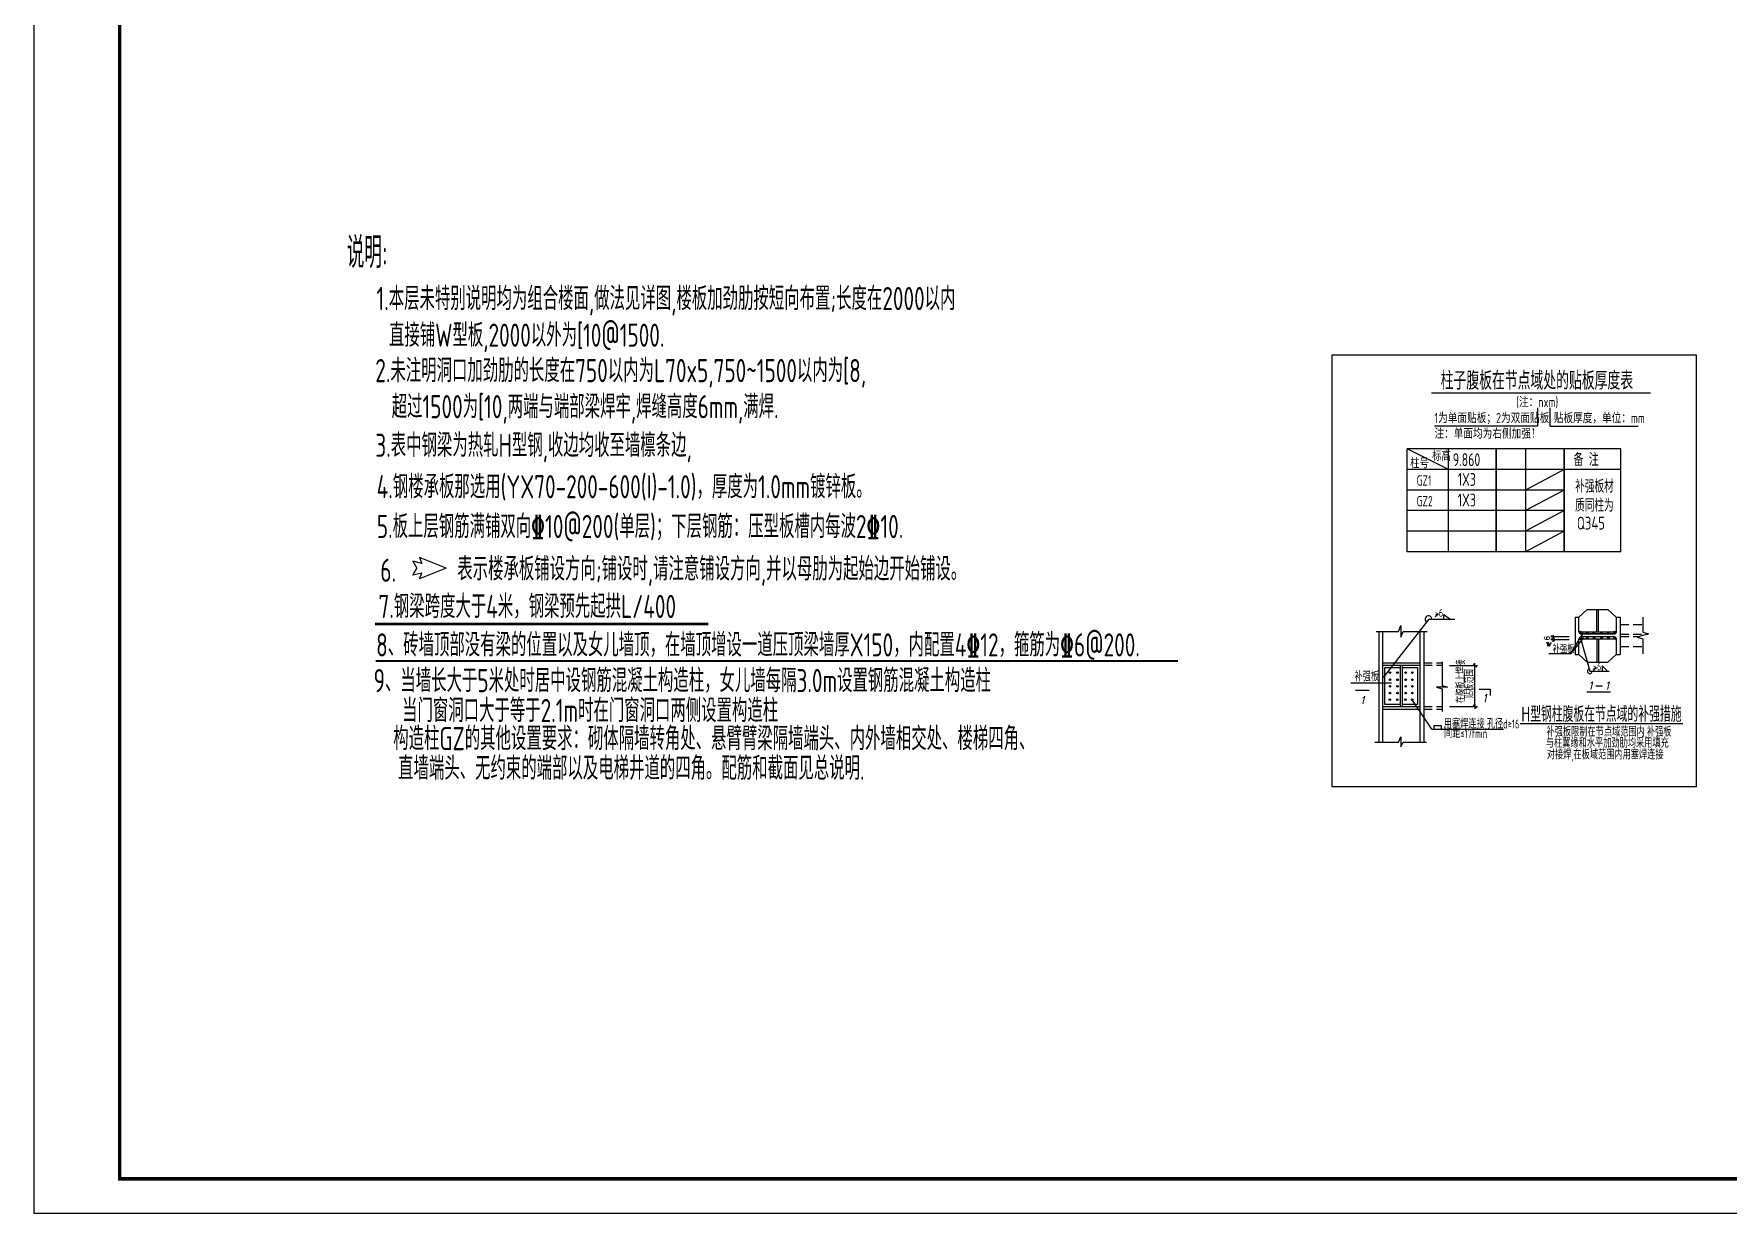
# Model space of a CAD drawing. Extents: x -138012 to 2129925, y -311560 to 0.
# Drawn here: x 929482 to 978881, y -218864 to -184487 of the extents above; entities that cross this region are included whole.
import ezdxf

# ---------------------------------------------------------------- set-up
doc = ezdxf.new("R2010")
doc.units = 0
doc.header["$LTSCALE"] = 1000
doc.header["$MEASUREMENT"] = 0
doc.linetypes.add('HIDDEN', pattern=[0.375, 0.25, -0.125])
doc.layers.get('0').update_dxf_attribs({"linetype": 'CONTINUOUS'})
doc.layers.get('Defpoints').update_dxf_attribs({"linetype": 'CONTINUOUS'})
for name, color, linetype in [('BEAM_CON', 4, 'CONTINUOUS'), ('COLU', 7, 'CONTINUOUS'), ('DKFW', 2, 'CONTINUOUS'), ('FRAMING', 2, 'CONTINUOUS'), ('PUB_TEXT', 7, 'CONTINUOUS'), ('PUB_TITLE', 4, 'CONTINUOUS'), ('TEXT', 7, 'CONTINUOUS'), ('THIN', 7, 'CONTINUOUS'), ('Z', 4, 'CONTINUOUS'), ('梁构件', 4, 'CONTINUOUS')]:
    doc.layers.add(name, color=color, linetype=linetype)
doc.styles.add('BZSM', font='tssdeng.shx', dxfattribs={"width": 0.6, "oblique": 5, "height": 5, "bigfont": 'tssdchn.shx'})
doc.styles.add('ITALIC', font='italic.shx', dxfattribs={"height": 135})
doc.styles.add('ITALICC', font='romans.shx', dxfattribs={"width": 0.7, "height": 65})
doc.styles.add('SKT', font='italicc.shx', dxfattribs={"height": 135, "bigfont": 'tssdchn.shx'})
doc.styles.add('TSSD_3摱搀^樟', font='Tssdeng.shx', dxfattribs={"width": 0.7, "bigfont": 'hztxt.shx'})
doc.styles.add('TSSD_Num', font='Tssdeng.shx', dxfattribs={"width": 0.7, "bigfont": 'hztxt.shx'})
doc.styles.add('TSSD_REIN', font='tssdeng.shx', dxfattribs={"width": 0.7, "bigfont": 'tssdchn.shx'})

# ---------------------------------------------------------------- blocks, each defined once
blk = doc.blocks.new('JD')
at = {"layer": 'DKFW', "linetype": 'Continuous'}
for p, q in [((-757, 162), (-669, 0)), ((-551, 110), (-757, 162)), ((-610, 242), (-551, 110)), ((0, 0), (-610, 242)), ((0, 0), (-610, -242)), ((-757, -162), (-669, 0)), ((-551, -110), (-757, -162)), ((-610, -242), (-551, -110))]:
    blk.add_line(p, q, dxfattribs=at)
blk = doc.blocks.new('CC')
blk.add_line((-24, 0), (24, 0))
at = {"layer": 'FRAMING', "color": 6}
blk.add_line((-18, -18), (18, 18), dxfattribs=at)

msp = doc.modelspace()

# ---------------------------------------------------------------- linework, layer by layer
for p, q in [((970151.249, -201546.827), (968823.054, -203245.033)), ((970151.249, -201546.827), (970911.835, -201546.827)), ((968618.637, -201910.137), (969272.747, -201910.137)), ((969272.747, -201910.137), (969342.79, -201737.637)), ((969342.79, -201737.637), (969342.79, -202074.857)), ((969342.79, -202074.857), (969410.603, -201910.137)), ((969410.603, -201910.137), (970105.056, -201910.137)), ((974286.538, -202563.38), (974664.527, -201949.317)), ((974534.435, -201918.553), (974593.877, -201977.995)), ((974552.253, -201912.506), (974602.131, -201962.384)), ((974575.105, -201911.494), (974602.131, -201938.519)), ((974750.844, -201931.576), (974794.945, -201975.676)), ((974750.844, -201951.463), (974777.183, -201977.802)), ((974750.844, -201971.351), (974757.295, -201977.802)), ((974758.994, -201919.839), (974794.945, -201955.789)), ((974778.882, -201919.839), (974794.945, -201935.902)), ((974947.975, -201937.197), (974988.773, -201977.995)), ((974947.975, -201957.084), (974968.886, -201977.995)), ((974947.975, -201976.972), (974948.999, -201977.995)), ((974950.698, -201920.032), (974992.075, -201961.41)), ((974970.585, -201920.032), (974992.075, -201941.522)), ((974990.472, -201920.032), (974992.075, -201921.635)), ((975165.862, -201934.382), (975209.475, -201977.995)), ((975165.862, -201954.27), (975189.588, -201977.995)), ((975165.862, -201974.157), (975169.7, -201977.995)), ((975171.399, -201920.032), (975209.962, -201958.595)), ((975191.287, -201920.032), (975209.962, -201938.708)), ((975365.646, -201922.39), (975409.747, -201966.49)), ((975365.646, -201942.277), (975401.364, -201977.995)), ((975365.646, -201962.165), (975381.477, -201977.995)), ((975383.176, -201920.032), (975409.747, -201946.603)), ((975403.063, -201920.032), (975409.747, -201926.715)), ((974667.582, -202096.201), (974286.538, -202563.38)), ((974534.435, -202124.918), (974593.877, -202065.475)), ((974552.253, -202130.965), (974602.131, -202081.086)), ((974573.504, -202101.313), (974845.676, -203069.847)), ((974575.105, -202131.977), (974602.131, -202104.951)), ((974750.844, -202072.12), (974757.295, -202065.669)), ((974750.844, -202092.007), (974777.183, -202065.669)), ((974750.844, -202111.895), (974794.945, -202067.794)), ((974758.994, -202123.632), (974794.945, -202087.682)), ((974778.882, -202123.632), (974794.945, -202107.569)), ((974947.975, -202066.499), (974948.999, -202065.475)), ((974947.975, -202086.386), (974968.886, -202065.475)), ((974947.975, -202106.274), (974988.773, -202065.475)), ((974950.698, -202123.438), (974992.075, -202082.061)), ((974970.585, -202123.438), (974992.075, -202101.948)), ((974990.472, -202123.438), (974992.075, -202121.835)), ((975165.862, -202069.314), (975169.7, -202065.475)), ((975165.862, -202089.201), (975189.588, -202065.475)), ((975165.862, -202109.088), (975209.475, -202065.475)), ((975171.399, -202123.438), (975209.962, -202084.875)), ((975191.287, -202123.438), (975209.962, -202104.763)), ((975365.646, -202081.306), (975381.477, -202065.475)), ((975365.646, -202101.193), (975401.364, -202065.475)), ((975365.646, -202121.081), (975409.747, -202076.98)), ((975383.176, -202123.438), (975409.747, -202096.868)), ((975403.063, -202123.438), (975409.747, -202116.755)), ((974286.538, -202563.38), (973650.377, -202563.38)), ((967881.576, -203405.415), (968598.787, -203405.415)), ((969275.284, -205135.946), (969342.763, -204980.767)), ((969342.763, -204980.767), (969342.763, -205266.569)), ((968581.875, -205135.946), (969275.284, -205135.946)), ((969342.763, -205266.569), (969404.877, -205135.946)), ((969404.877, -205135.946), (970088.123, -205135.946))]:
    msp.add_line(p, q)
at = {"linetype": 'HIDDEN'}
for p, q in [((975548.464, -201930.258), (975589.397, -201971.191)), ((975548.464, -201954.123), (975571.828, -201977.486)), ((975558.085, -201916.014), (975603.3, -201961.23)), ((975577.954, -201912.018), (975614.029, -201948.093)), ((975603.558, -201913.757), (975621.295, -201931.494)), ((975733.705, -201985.082), (976544.804, -201985.082)), ((975736.742, -201700.974), (976397.897, -201700.974)), ((975548.464, -202089.348), (975571.828, -202065.984)), ((975548.464, -202113.213), (975589.397, -202072.28)), ((975558.085, -202127.457), (975603.3, -202082.241)), ((975577.954, -202131.452), (975614.029, -202095.377)), ((975603.558, -202129.713), (975621.295, -202111.976)), ((975733.705, -202052.024), (976299.351, -202052.024)), ((975736.742, -202349.322), (976397.897, -202349.322)), ((970004.514, -202823.993), (970540.933, -202823.993)), ((970004.514, -202894.034), (970540.933, -202894.034)), ((970004.514, -204168.74), (970540.933, -204168.74)), ((970005.928, -204098.259), (970540.933, -204098.259))]:
    msp.add_line(p, q, dxfattribs=at)
at = {"linetype": 'Continuous'}
for p, q in [((973586.302, -202208.634), (973629.752, -202335.114)), ((973629.752, -202208.634), (973673.202, -202335.114)), ((973673.202, -202335.114), (973728.501, -202216.539)), ((970540.933, -202791.15), (970540.933, -203483.002)), ((968598.787, -203405.415), (969067.001, -203408.769)), ((970540.933, -203483.002), (970694.778, -203531.571)), ((970382.87, -203531.571), (970540.933, -203580.14)), ((970694.778, -203531.571), (970382.87, -203531.571)), ((970540.933, -203580.14), (970540.933, -204239.773))]:
    msp.add_line(p, q, dxfattribs=at)
at = {"color": 7, "linetype": 'ByBlock'}
for p, q in [((974242.278, -202067.701), (973708.801, -202067.701)), ((974242.278, -202154.898), (973708.801, -202154.898)), ((973776.301, -202065.451), (973776.301, -202063.201)), ((973776.301, -202154.898), (973776.301, -202067.701)), ((973776.301, -202157.148), (973776.301, -202159.398)), ((970758.945, -202901.376), (971573.166, -202901.376)), ((971492.166, -204096.246), (971492.166, -202904.076)), ((975207.269, -202908.574), (975207.269, -203069.847)), ((975207.269, -202908.574), (975367.878, -203068.973)), ((974845.676, -203069.847), (975412.407, -203069.847)), ((970758.945, -204098.946), (971573.166, -204098.946))]:
    msp.add_line(p, q, dxfattribs=at)
at = {"color": 2}
for p, q in [((968872.37, -202957.242), (969321.338, -202957.242)), ((968872.37, -204039.177), (968872.37, -202957.242)), ((969380.844, -202957.242), (969826.39, -202957.242)), ((969826.39, -202957.242), (969826.39, -204039.177)), ((969321.338, -204039.177), (968872.37, -204039.177)), ((969826.39, -204039.177), (969380.844, -204039.177))]:
    msp.add_line(p, q, dxfattribs=at)
at = {"elevation": 228.932}
msp.add_lwpolyline([(974626.953, -202291.515, 27, 0, 0), (974573.504, -202101.313, 0, 0, 0)], format="xyseb", dxfattribs=at)
msp.add_lwpolyline([(968883.466, -203167.791, 21.6, 0, 0), (968823.054, -203245.033, 0, 0, 0)], format="xyseb")
for centre, radius, start, end in [((970145.121, -201550.916), 97.474, 2.4040746, 233.3271113), ((974847.066, -203070.113), 68.759, 106.7510503, 0.2213578)]:
    msp.add_arc(centre, radius, start, end)
at = {"color": 7, "linetype": 'ByBlock'}
msp.add_point((973776.301, -202067.701), dxfattribs=at)
at = {"layer": 'BEAM_CON'}
for p, q in [((975753.089, -196585.698, 228.932), (969525.929, -196585.698, 228.932)), ((969525.929, -199585.698, 228.932), (969525.929, -196585.698, 228.932)), ((970725.929, -199585.698, 228.932), (970725.929, -196585.698, 228.932)), ((972114.475, -196585.698, 228.932), (972114.475, -199585.698, 228.932)), ((972114.475, -199585.698, 228.932), (972114.475, -196585.698, 228.932)), ((972975.929, -196585.698, 228.932), (972975.929, -199585.698, 228.932)), ((974100.929, -199585.698, 228.932), (974100.929, -196585.698, 228.932)), ((974100.929, -196585.698, 228.932), (974100.929, -199585.698, 228.932)), ((975753.089, -199585.698, 228.932), (975753.089, -196585.698, 228.932)), ((975753.089, -197185.698, 228.932), (969525.929, -197185.698, 228.932)), ((974100.929, -197785.698, 228.932), (969525.929, -197785.698, 228.932)), ((974100.929, -198385.698, 228.932), (969525.929, -198385.698, 228.932)), ((974100.929, -198985.698, 228.932), (969525.929, -198985.698, 228.932)), ((975753.089, -199585.698, 228.932), (969525.929, -199585.698, 228.932))]:
    msp.add_line(p, q, dxfattribs=at)
at = {"layer": 'COLU', "const_width": 56.7, "elevation": 3150}
msp.add_lwpolyline([(939449.628, -202769.836), (962839.001, -202769.836)], dxfattribs=at)
at = {"layer": 'Defpoints', "color": 0, "linetype": 'ByBlock'}
msp.add_point((970005.356, -204102.519), dxfattribs=at)
at = {"layer": 'FRAMING'}
for p, q in [((974420.881, -201487.161), (974420.881, -202577.522)), ((974420.881, -201487.161), (974530.412, -201487.161)), ((974530.231, -201923.32), (974530.231, -201487.325)), ((974530.412, -201487.161), (974773.165, -201268.006)), ((974773.165, -201268.006), (975377.648, -201268.006)), ((975048.762, -201920.032), (975048.762, -201268.006)), ((975102.762, -201920.032), (975102.762, -201268.006)), ((975620.402, -201487.161), (975377.648, -201268.006)), ((975623.655, -201923.32), (975623.655, -201487.161)), ((975623.655, -201487.161), (975731.367, -201487.161)), ((975733.005, -201487.161), (975733.005, -202577.269)), ((968696.688, -201910.137), (968696.688, -205140.892)), ((968806.038, -201910.137), (968806.038, -205140.892)), ((969895.164, -201910.137), (969895.164, -205140.892)), ((970004.514, -201910.137), (970004.514, -205140.892)), ((974584.906, -201977.995), (975568.98, -201977.995)), ((975568.98, -201977.995), (974584.906, -201977.995)), ((974602.131, -201920.032), (975548.464, -201920.032)), ((974602.131, -201977.995), (974602.131, -201920.032)), ((975548.464, -201977.995), (975548.464, -201920.032)), ((975548.464, -201977.988), (975548.472, -201977.995)), ((974530.231, -202577.522), (974530.231, -202130.783)), ((975568.98, -202065.475), (974584.906, -202065.475)), ((974602.131, -202065.475), (974602.131, -202123.438)), ((974602.131, -202123.438), (975548.464, -202123.438)), ((975048.762, -202123.438), (975048.762, -202801.195)), ((975102.762, -202123.438), (975102.762, -202801.195)), ((975548.464, -202065.475), (975548.464, -202123.438)), ((975548.464, -202065.483), (975548.472, -202065.475)), ((975623.655, -202577.269), (975623.655, -202130.783)), ((968807.392, -202823.993), (969895.164, -202823.993)), ((968807.392, -202893.961), (969895.164, -202893.961)), ((969321.338, -202893.961), (969321.338, -204097.711)), ((969380.844, -202893.961), (969380.844, -204097.711)), ((974420.881, -202577.522), (974530.231, -202577.522)), ((974530.412, -202582.039), (974773.165, -202801.195)), ((974773.165, -202801.195), (975377.648, -202801.195)), ((975620.402, -202582.039), (975377.648, -202801.195)), ((975623.655, -202577.269), (975733.005, -202577.269)), ((968806.294, -204097.711), (969895.985, -204097.711)), ((968806.294, -204168.74), (969895.164, -204168.74))]:
    msp.add_line(p, q, dxfattribs=at)
at = {"layer": 'FRAMING', "color": 2, "linetype": 'Continuous'}
for centre in [(969021.013, -203108.075), (969021.013, -203315.312), (969021.013, -203506.838), (969239.834, -203108.075), (969239.834, -203315.312), (969239.834, -203506.838), (969477.857, -203108.075), (969477.857, -203315.312), (969477.857, -203506.838), (969673.901, -203108.075), (969673.901, -203315.312), (969673.901, -203506.838), (969016.966, -203896.534), (969021.013, -203705.731), (969235.786, -203896.534), (969239.834, -203705.731), (969473.809, -203896.534), (969477.857, -203705.731), (969669.854, -203896.534), (969673.901, -203705.731)]:
    msp.add_circle(centre, 24.781, dxfattribs=at)
at = {"layer": 'FRAMING'}
for centre, radius, start, end in [((974584.906, -201923.32), 54.675, 180, 270), ((974566.912, -201984.971), 73.933, 61.5310881, 118.1229171), ((975584.958, -201998.257), 86.523, 64.8287498, 115.1712502), ((975568.98, -201923.32), 54.675, 270, 0), ((974594.847, -202129.339), 64.633, 98.848333, 181.2800547), ((974566.912, -202058.499), 73.933, 241.8770829, 298.4689119), ((975584.958, -202045.213), 86.523, 244.8287498, 295.1712502), ((975559.038, -202129.339), 64.633, 358.7199453, 81.151667)]:
    msp.add_arc(centre, radius, start, end, dxfattribs=at)
at = {"layer": 'PUB_TITLE'}
msp.add_lwpolyline([(929482.178, -218864.466), (1078182.178, -218864.466), (1078182.178, -134764.466), (929482.178, -134764.466)], close=True, dxfattribs=at)
at = {"layer": 'PUB_TITLE', "const_width": 100}
msp.add_lwpolyline([(931982.178, -217864.466), (1077182.178, -217864.466), (1077182.178, -135764.466), (931982.178, -135764.466)], close=True, dxfattribs=at)
at = {"layer": 'TEXT'}
for p, q in [((970725.929, -197185.698, 228.932), (969525.929, -196585.698, 228.932)), ((970300.746, -204649.355), (970300.746, -204759.106)), ((970519.109, -204649.355), (970519.109, -204759.106))]:
    msp.add_line(p, q, dxfattribs=at)
at = {"layer": 'TEXT', "elevation": 228.932}
msp.add_lwpolyline([(967338.309, -193847.678), (977948.1, -193847.678), (977948.1, -206434.749), (967338.309, -206434.749)], close=True, dxfattribs=at)
at = {"layer": 'TEXT', "const_width": 37.5, "elevation": 228.932}
msp.add_lwpolyline([(970232.457, -194956.539), (976621.581, -194956.539)], dxfattribs=at)
at = {"layer": 'TEXT', "const_width": 75}
msp.add_lwpolyline([(939424.58, -201693.639), (949149.679, -201693.639)], dxfattribs=at)
at = {"layer": 'THIN'}
msp.add_lwpolyline([(976397.897, -201490.974), (976397.897, -201927.648), (976562.897, -201980.148), (976232.897, -202070.148), (976397.897, -202122.648), (976397.897, -202559.322)], dxfattribs=at)
at = {"layer": 'Z', "color": 7, "linetype": 'Continuous'}
for p, q in [((970432.847, -201405.914), (970338.519, -201484.46)), ((970590.553, -201546.827), (970590.553, -201409.679)), ((970590.553, -201409.679), (970780.956, -201546.827)), ((975044.098, -202967.881), (974949.77, -203046.427)), ((970238.683, -204759.106), (969669.854, -203896.534)), ((974760.816, -203669.79), (975453.415, -203669.79)), ((970238.683, -204759.106), (972330.965, -204759.106)), ((970300.746, -204649.355), (970519.109, -204649.355))]:
    msp.add_line(p, q, dxfattribs=at)
at = {"layer": 'Z'}
for p, q in [((974750.844, -201978.993), (974750.844, -201919.839)), ((974794.945, -201977.968), (974794.945, -201919.839)), ((974947.975, -201977.995), (974947.975, -201920.032)), ((974992.075, -201977.995), (974992.075, -201920.032)), ((975165.721, -201978.289), (975165.721, -201920.326)), ((975209.821, -201978.456), (975209.821, -201920.326)), ((975365.665, -201977.81), (975365.665, -201919.847)), ((975409.766, -201977.81), (975409.766, -201919.847)), ((974750.844, -202064.478), (974750.844, -202123.632)), ((974794.945, -202065.502), (974794.945, -202123.632)), ((974947.975, -202065.475), (974947.975, -202123.438)), ((974992.075, -202065.475), (974992.075, -202123.438)), ((975165.721, -202065.181), (975165.721, -202123.144)), ((975209.821, -202065.015), (975209.821, -202123.144)), ((975365.665, -202065.661), (975365.665, -202123.624)), ((975409.766, -202065.661), (975409.766, -202123.624))]:
    msp.add_line(p, q, dxfattribs=at)
at = {"layer": 'Z', "color": 4}
for p, q in [((975025.538, -203497.603), (975222.869, -203497.603)), ((968016.601, -203614.402), (968413.479, -203614.402)), ((971617.987, -203594.083), (971946.624, -203594.083)), ((971946.624, -203594.083), (971946.624, -203771.414))]:
    msp.add_line(p, q, dxfattribs=at)
at = {"layer": 'Z', "color": 7, "linetype": 'Continuous', "const_width": 37.5, "elevation": 228.932}
msp.add_lwpolyline([(972808.499, -204595.348), (977566.725, -204595.348)], dxfattribs=at)
at = {"layer": 'Z', "color": 7, "linetype": 'Continuous'}
msp.add_point((971492.166, -202901.376), dxfattribs=at)
at = {"layer": '梁构件'}
for p, q in [((973320.837, -195388.488, 228.932), (973320.837, -195919.684, 228.932)), ((973681.557, -195385.943, 228.932), (973681.557, -195919.684, 228.932)), ((973320.837, -195919.684, 228.932), (970315.865, -195919.684, 228.932)), ((973681.557, -195919.684, 228.932), (976254.297, -195919.684, 228.932)), ((974100.929, -197185.698, 228.932), (972975.929, -197785.698, 228.932)), ((974100.929, -197785.698, 228.932), (972975.929, -198385.698, 228.932)), ((974100.929, -198385.698, 228.932), (972975.929, -198985.698, 228.932)), ((974100.929, -198985.698, 228.932), (972975.929, -199585.698, 228.932))]:
    msp.add_line(p, q, dxfattribs=at)

# ---------------------------------------------------------------- block references
at = {"color": 7, "xscale": 1.275750003755093, "yscale": 1.275750003755093, "zscale": 1.275750003755093}
msp.add_blockref('JD', (941500.062, -200064.047), dxfattribs=at)
at = {"color": 7, "linetype": 'ByBlock'}
for p, xscale, yscale, zscale, rotation in [((973776.301, -202067.701), 2.25, 2.25, 2.25, 270), ((973776.301, -202154.898), 2.25, 2.25, 2.25, 90), ((971492.166, -204098.946), 2.700000006705523, 2.700000006705523, 2.700000006705523, 270)]:
    msp.add_blockref('CC', p, dxfattribs=dict(at, xscale=xscale, yscale=yscale, zscale=zscale, rotation=rotation))
at = {"color": 7, "linetype": 'Continuous', "xscale": 2.700000006705523, "yscale": 2.700000006705523, "zscale": 2.700000006705523, "rotation": 90}
msp.add_blockref('CC', (971492.166, -202901.376), dxfattribs=at)

# ---------------------------------------------------------------- texts
at = {"color": 7, "linetype": 'ByBlock', "style": 'ITALICC', "width": 0.8}
msp.add_text('6', height=157.5, rotation=90, dxfattribs=at).set_placement((973678.773, -202162.487))
at = {"layer": 'PUB_TEXT'}
for s, height, style, width, p in [('说明:', 900, 'BZSM', 0.6, (938604.075, -191311.043)), ('1.本层未特别说明均为组合楼面,做法见详图,楼板加劲肋按短向布置;长度在2000以内', 675, 'TSSD_REIN', 0.7, (939471.248, -192539.54)), ('直接铺W型板,2000以外为[10@1500.', 675, 'TSSD_REIN', 0.7, (939837.782, -193607.757)), ('2.未注明洞口加劲肋的长度在750以内为L70x5,750~1500以内为[8,', 675, 'TSSD_REIN', 0.7, (939436.893, -194640.329)), ('超过1500为[10,两端与端部梁焊牢,焊缝高度6mm,满焊.', 675, 'TSSD_REIN', 0.7, (939915.254, -195691.69)), ('3.表中钢梁为热轧H型钢,收边均收至墙檩条边,', 675, 'TSSD_REIN', 0.7, (939437.723, -196818.77)), ('4.钢楼承板那选用(YX70-200-600(I)-1.0)，厚度为1.0mm镀锌板。', 675, 'TSSD_REIN', 0.7, (939476.09, -198025.545)), ('5.板上层钢筋满铺双向%%13210@200(单层)；下层钢筋：压型板槽内每波2%%13210.', 675, 'TSSD_REIN', 0.7, (939481.48, -199184.807)), ('6.', 675, 'TSSD_REIN', 0.7, (939585.213, -200460.374)), ('表示楼承板铺设方向;铺设时,请注意铺设方向,并以母肋为起始边开始铺设。', 675, 'TSSD_REIN', 0.7, (941826.844, -200422.657)), ('7.钢梁跨度大于4米，钢梁预先起拱L/400', 675, 'TSSD_REIN', 0.7, (939529.633, -201516.06)), ('8、砖墙顶部没有梁的位置以及女儿墙顶，在墙顶增设一道压顶梁墙厚X150，内配置4%%13212，箍筋为%%1326@200.', 675, 'TSSD_REIN', 0.7, (939461.22, -202637.471, 3150)), ('9、当墙长大于5米处时居中设钢筋混凝土构造柱，女儿墙每隔3.0m设置钢筋混凝土构造柱', 675, 'TSSD_REIN', 0.7, (939387.531, -203678.101)), ('当门窗洞口大于等于2.1m时在门窗洞口两侧设置构造柱', 675, 'TSSD_REIN', 0.7, (940218.176, -204549.048)), ('   构造柱GZ的其他设置要求：砌体隔墙转角处、悬臂臂梁隔墙端头、内外墙相交处、楼梯四角、', 675, 'TSSD_REIN', 0.7, (939099.551, -205368.65)), ('直墙端头、无约束的端部以及电梯井道的四角。配筋和截面见总说明.', 675, 'TSSD_REIN', 0.7, (940101.948, -206232.577))]:
    msp.add_text(s, height=height, dxfattribs=dict(at, style=style, width=width)).set_placement(p)
at = {"layer": 'TEXT', "style": 'TSSD_REIN'}
for s, height, width, p in [('柱子腹板在节点域处的贴板厚度表', 525, 0.75, (970499.913, -194857.93, 228.932)), ('(注：nxm)', 300, 0.75, (972701.51, -195368.979, 228.932)), ('1为单面贴板；2为双面贴板', 300, 0.75, (970319.241, -195834.878, 228.932)), ('贴板厚度，单位：mm', 300, 0.75, (973798.837, -195834.878, 228.932)), ('注：单面均为右侧加强！', 300, 0.75, (970319.241, -196287.378, 228.932)), ('标高', 300, 0.7, (970251.286, -196937.416, 228.932)), ('柱号', 300, 0.7, (969609.763, -197149.963, 228.932)), ('9.860', 375, 0.7, (970854.348, -197087.501, 228.932)), ('备 注', 375, 0.7, (974373.163, -197084.718, 228.932)), ('GZ1', 300, 0.7, (969801.596, -197658.198, 228.932)), ('1X3', 375, 0.7, (970999.253, -197664.252, 228.932)), ('补强板材', 375, 0.75, (974422.625, -197861.079, 228.932)), ('GZ2', 300, 0.7, (969801.596, -198258.198, 228.932)), ('1X3', 375, 0.7, (970999.253, -198264.252, 228.932)), ('质同柱为', 375, 0.75, (974419.634, -198417.686, 228.932)), ('Q345', 375, 0.75, (974470.723, -198936.569, 228.932))]:
    msp.add_text(s, height=height, dxfattribs=dict(at, width=width)).set_placement(p)
at = {"layer": 'Z', "color": 7, "linetype": 'Continuous', "width": 0.7}
for s, height, style, p in [('>6', 225, 'TSSD_3摱搀^樟', (970327.286, -201478.817)), ('补强板', 225, 'TSSD_3摱搀^樟', (973765.54, -202539.998)), ('>6', 225, 'TSSD_3摱搀^樟', (974938.537, -203040.784)), ('补强板', 262.5, 'TSSD_REIN', (967988.682, -203357.876)), ('用塞焊连接,孔径d≥16', 262.5, 'TSSD_REIN', (970590.193, -204736.248)), ('H型钢柱腹板在节点域的补强措施', 450, 'TSSD_Num', (972851.709, -204543.428)), ('间距≤17tmin', 262.5, 'TSSD_REIN', (970596.942, -205013.814)), ('与柱翼缘和水平加劲肋均采用填充', 262.5, 'TSSD_REIN', (973568.107, -205296.184)), ('补强板限制在节点域范围内,补强板', 262.5, 'TSSD_REIN', (973585.81, -204970.836)), ('对接焊,在板域范围内用塞焊连接', 262.5, 'TSSD_REIN', (973594.34, -205634.875))]:
    msp.add_text(s, height=height, dxfattribs=dict(at, style=style)).set_placement(p)
at = {"layer": 'Z', "color": 7, "linetype": 'Continuous', "style": 'TSSD_3摱搀^樟', "width": 0.7}
for s, p in [('在腹板上焊接', (971208.39, -203999.408)), ('贴板范围', (971459.119, -203856.876))]:
    msp.add_text(s, height=225, rotation=90, dxfattribs=at).set_placement(p)
at = {"layer": 'Z', "color": 4, "style": 'SKT'}
for p in [(974772.115, -203598.188), (975257.684, -203601.202)]:
    msp.add_text('1', height=225, dxfattribs=at).set_placement(p)
at = {"layer": 'Z', "color": 4, "style": 'ITALIC', "width": 0.9}
for p in [(968139.135, -204021.593), (971701.055, -203964.433)]:
    msp.add_text('1', height=225, dxfattribs=at).set_placement(p)

doc.saveas('drawing.dxf')
